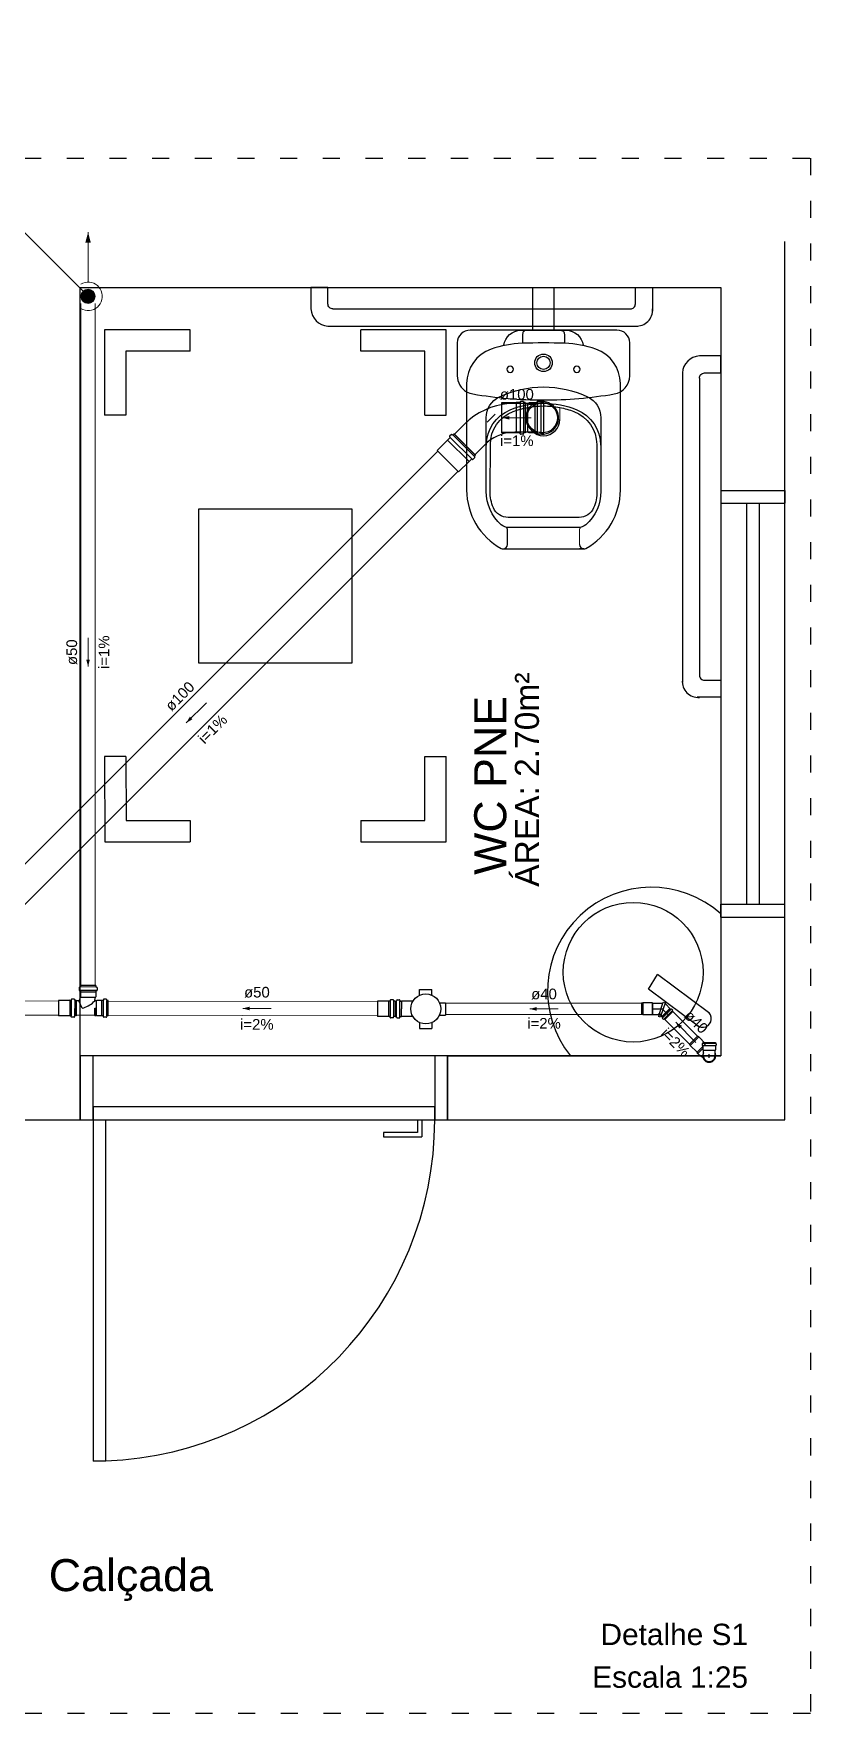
# Model space of a CAD drawing. Header units: millimetres. Extents: x -823 to -490, y -63 to 119.
# Drawn here: x -557.7 to -546.78, y 53.77 to 77.39 of the extents above; entities that cross this region are included whole.
import ezdxf

# ---------------------------------------------------------------- set-up
doc = ezdxf.new("R2010")
doc.units = ezdxf.units.MM
doc.header["$LTSCALE"] = 0.2
doc.header["$MEASUREMENT"] = 0
doc.linetypes.add('ACAD_ISO03W100', pattern=[3, 1.2, -1.8])
for name, color, linetype in [('. Layaot', 8, 'Continuous'), ('A-PARED', 4, 'Continuous'), ('Simbolos', 5, 'Continuous'), ('Simbolos_int', 2, 'Continuous')]:
    doc.layers.add(name, color=color, linetype=linetype)
for name, color, linetype, lineweight in [('015', 8, 'Continuous', 15), ('CV-Colunas', 1, 'Continuous', 5), ('CV-Condutos', 1, 'Continuous', 5), ('CV-Indicação coluna', 5, 'Continuous', 5), ('CV-Sentido conduto', 9, 'Continuous', 5), ('CV-Textos conduto', 7, 'Continuous', 5), ('DI-Detalhes', 1, 'Continuous', 30), ('Nível 1', 7, 'Continuous', 5), ('TQ-Condutos', 5, 'Continuous', 5), ('TQ-Sentido conduto', 9, 'Continuous', 5), ('TQ-Textos conduto', 7, 'Continuous', 5)]:
    doc.layers.add(name, color=color, linetype=linetype, lineweight=lineweight)
doc.styles.add('Arial', font='arial.ttf')

msp = doc.modelspace()

# ---------------------------------------------------------------- hatches: boundary and pattern name
at = {"layer": 'CV-Colunas', "linetype": 'Continuous'}
msp.add_hatch(color=256, dxfattribs=at).paths.add_polyline_path([(-556.832, 73.693), (-556.833, 73.702), (-556.834, 73.71), (-556.836, 73.719), (-556.838, 73.727), (-556.842, 73.735), (-556.846, 73.743), (-556.851, 73.75), (-556.856, 73.757), (-556.862, 73.764), (-556.868, 73.769), (-556.875, 73.775), (-556.882, 73.779), (-556.89, 73.783), (-556.898, 73.787), (-556.907, 73.789), (-556.915, 73.791), (-556.924, 73.792), (-556.932, 73.793), (-556.941, 73.792), (-556.95, 73.791), (-556.958, 73.789), (-556.967, 73.787), (-556.975, 73.783), (-556.982, 73.779), (-556.99, 73.775), (-556.997, 73.769), (-557.003, 73.764), (-557.009, 73.757), (-557.014, 73.75), (-557.019, 73.743), (-557.023, 73.735), (-557.026, 73.727), (-557.029, 73.719), (-557.031, 73.71), (-557.032, 73.702), (-557.032, 73.693), (-557.032, 73.684), (-557.031, 73.675), (-557.029, 73.667), (-557.026, 73.659), (-557.023, 73.651), (-557.019, 73.643), (-557.014, 73.635), (-557.009, 73.629), (-557.003, 73.622), (-556.997, 73.616), (-556.99, 73.611), (-556.982, 73.606), (-556.975, 73.602), (-556.967, 73.599), (-556.958, 73.596), (-556.95, 73.594), (-556.941, 73.593), (-556.932, 73.593), (-556.924, 73.593), (-556.915, 73.594), (-556.907, 73.596), (-556.898, 73.599), (-556.89, 73.602), (-556.882, 73.606), (-556.875, 73.611), (-556.868, 73.616), (-556.862, 73.622), (-556.856, 73.629), (-556.851, 73.635), (-556.846, 73.643), (-556.842, 73.651), (-556.838, 73.659), (-556.836, 73.667), (-556.834, 73.675), (-556.833, 73.684)])
at = {"layer": 'CV-Condutos', "linetype": 'Continuous'}
msp.add_hatch(color=256, dxfattribs=at).paths.add_polyline_path([(-556.932, 74.593), (-556.971, 74.448), (-556.894, 74.448)])
at = {"layer": 'CV-Sentido conduto', "linetype": 'Continuous'}
msp.add_hatch(color=256, dxfattribs=at).paths.add_polyline_path([(-556.932, 68.489), (-556.907, 68.585), (-556.958, 68.585)])
at = {"layer": 'TQ-Sentido conduto', "linetype": 'Continuous'}
for points in [[(-551.108, 71.985), (-551.012, 71.959), (-551.012, 72.011)], [(-555.552, 67.696), (-555.466, 67.746), (-555.502, 67.783)], [(-554.76, 63.68), (-554.663, 63.654), (-554.663, 63.705)], [(-550.726, 63.674), (-550.629, 63.648), (-550.629, 63.7)], [(-548.676, 63.486), (-548.626, 63.399), (-548.589, 63.436)]]:
    msp.add_hatch(color=256, dxfattribs=at).paths.add_polyline_path(points)

# ---------------------------------------------------------------- linework, layer by layer
at = {"layer": '. Layaot'}
msp.add_line((-548.042, 65.009), (-548.042, 63.015), dxfattribs=at)
at = {"linetype": 'Continuous'}
for p, q in [((-547.142, 68.295), (-547.142, 74.463)), ((-557.042, 62.115), (-557.042, 73.815)), ((-557.042, 73.815), (-548.042, 73.815)), ((-550.683, 73.215), (-550.683, 73.815)), ((-550.383, 73.215), (-550.383, 73.815)), ((-548.042, 73.815), (-548.042, 68.295)), ((-553.491, 73.515), (-549.313, 73.515)), ((-555.5, 72.921), (-555.5, 73.221)), ((-553.1, 72.921), (-553.1, 73.221)), ((-548.342, 72.544), (-548.342, 68.366)), ((-556.4, 72.021), (-556.7, 72.021)), ((-552.2, 72.021), (-551.9, 72.021)), ((-548.042, 70.965), (-548.042, 70.785)), ((-548.042, 70.965), (-547.142, 70.965)), ((-547.142, 70.965), (-547.142, 70.785)), ((-548.042, 70.785), (-547.142, 70.785)), ((-547.682, 70.785), (-547.682, 65.145)), ((-547.502, 70.785), (-547.502, 65.145)), ((-551.097, 70.142), (-549.968, 70.142)), ((-549.968, 70.142), (-550.026, 70.142)), ((-548.042, 68.295), (-548.042, 68.295)), ((-548.042, 68.295), (-548.042, 68.055)), ((-547.142, 68.055), (-547.142, 68.295)), ((-548.042, 68.055), (-548.042, 63.015)), ((-547.142, 62.115), (-547.142, 68.055)), ((-547.142, 68.055), (-547.142, 68.055)), ((-556.4, 67.221), (-556.7, 67.221)), ((-552.2, 67.221), (-551.9, 67.221)), ((-555.499, 66.321), (-555.499, 66.021)), ((-553.099, 66.321), (-553.099, 66.021)), ((-548.042, 65.145), (-547.142, 65.145)), ((-548.042, 64.965), (-548.042, 65.145)), ((-548.042, 64.965), (-547.142, 64.965)), ((-547.142, 64.965), (-547.142, 65.145)), ((-549.056, 63.951), (-548.932, 64.156)), ((-548.215, 63.624), (-548.932, 64.156)), ((-548.339, 63.419), (-549.056, 63.951)), ((-552.062, 63.015), (-556.862, 63.015)), ((-551.882, 63.015), (-548.042, 63.015)), ((-551.882, 63.015), (-551.882, 62.115)), ((-550.155, 63.015), (-551.882, 63.015)), ((-551.882, 63.015), (-551.882, 62.115)), ((-550.155, 63.015), (-548.042, 63.015)), ((-548.042, 63.015), (-550.155, 63.015)), ((-557.942, 62.115), (-557.042, 62.115)), ((-556.862, 62.115), (-556.862, 57.315)), ((-556.682, 57.315), (-556.682, 62.115)), ((-552.302, 61.936), (-552.782, 61.936)), ((-552.782, 61.936), (-552.782, 61.876)), ((-552.302, 62.116), (-552.302, 61.936)), ((-552.242, 62.116), (-552.242, 61.936)), ((-552.242, 61.936), (-552.242, 61.876)), ((-551.882, 62.115), (-547.142, 62.115)), ((-552.782, 61.876), (-552.242, 61.876)), ((-556.682, 57.315), (-556.862, 57.315))]:
    msp.add_line(p, q, dxfattribs=at)
for points in [[(-553.491, 73.515, -0.414214), (-553.562, 73.586), (-553.562, 73.586), (-553.562, 73.815), (-553.802, 73.815), (-553.802, 73.515, 0.376798), (-553.562, 73.275), (-553.562, 73.275), (-549.209, 73.275)], [(-549.313, 73.515, 0.414214), (-549.242, 73.586), (-549.242, 73.586), (-549.242, 73.815), (-549.002, 73.815), (-549.002, 73.482)], [(-549.32, 73.039, 0.417775), (-549.502, 73.215), (-549.502, 73.215), (-551.563, 73.215, 0.417775), (-551.745, 73.039), (-551.745, 73.039), (-551.745, 72.576, 0.267596), (-551.613, 72.35), (-551.613, 72.35, 0.089925), (-551.524, 72.32), (-551.524, 72.32, 0.041809), (-550.533, 72.236), (-550.533, 72.236, 0.041809), (-549.541, 72.32), (-549.541, 72.32, 0.366337), (-549.32, 72.576), (-549.32, 72.576), (-549.32, 73.039)], [(-550.026, 70.202, 0.407906), (-549.968, 70.142), (-549.968, 70.142, 0.131537), (-549.938, 70.149), (-549.938, 70.149, 0.273863), (-549.453, 70.968), (-549.453, 70.968), (-549.453, 72.466, 0.319419), (-549.797, 72.95), (-549.797, 72.95, 0.074713), (-550.233, 73.032), (-550.233, 73.032, 0.017899), (-550.833, 73.032), (-550.833, 73.032, 0.074713), (-551.269, 72.95), (-551.269, 72.95, 0.319419), (-551.613, 72.466), (-551.613, 72.466), (-551.613, 70.968, 0.273863), (-551.128, 70.149), (-551.128, 70.149, 0.136488), (-551.097, 70.142), (-551.097, 70.142, 0.402244), (-551.04, 70.202), (-551.04, 70.202), (-551.04, 70.416, 0.337727), (-551.063, 70.447), (-551.063, 70.447)], [(-551.089, 73.004, -0.378909), (-550.85, 73.215), (-550.85, 73.215), (-550.216, 73.215, -0.378909), (-549.977, 73.004), (-549.977, 73.004)], [(-550.773, 73.215, 0.414214), (-550.826, 73.162), (-550.826, 73.162), (-550.826, 73.03)], [(-550.293, 73.215, -0.414214), (-550.24, 73.162), (-550.24, 73.162), (-550.24, 73.03)], [(-550.533, 72.635, -1), (-550.533, 72.881), (-550.533, 72.881, -1), (-550.533, 72.635)], [(-550.533, 72.665, -1), (-550.533, 72.851), (-550.533, 72.851, -1), (-550.533, 72.665)], [(-548.342, 72.544, -0.414214), (-548.271, 72.615), (-548.271, 72.615), (-548.042, 72.615), (-548.042, 72.855), (-548.342, 72.855, 0.376798), (-548.582, 72.615), (-548.582, 72.615), (-548.582, 68.262)], [(-551.002, 72.712, 1), (-551.002, 72.621), (-551.002, 72.621, 1), (-551.002, 72.712)], [(-550.064, 72.712, 1), (-550.064, 72.621), (-550.064, 72.621, 1), (-550.064, 72.712)], [(-549.914, 72.281, -0.295956), (-549.729, 71.986), (-549.729, 71.986), (-549.729, 70.952), (-549.729, 70.952, -0.219669), (-549.937, 70.482), (-549.937, 70.482, -0.1825), (-550.047, 70.441), (-550.047, 70.441), (-551.019, 70.441, -0.1825), (-551.129, 70.482), (-551.129, 70.482, -0.21967), (-551.337, 70.952), (-551.337, 70.952), (-551.337, 71.986), (-551.337, 71.986, -0.295956), (-551.152, 72.281), (-551.152, 72.281, -0.109342), (-550.533, 72.418), (-550.533, 72.418, -0.109342), (-549.914, 72.281), (-549.914, 72.281)], [(-551.333, 71.601, -0.305538), (-551.002, 72.097), (-551.002, 72.097, -0.097448), (-550.533, 72.189), (-550.533, 72.189, -0.097448), (-550.064, 72.097), (-550.064, 72.097, -0.305538), (-549.733, 71.601), (-549.733, 71.601)], [(-550.304, 72.13, -0.042994), (-550.106, 72.073), (-550.106, 72.073, -0.312272), (-549.786, 71.608), (-549.786, 71.608), (-549.782, 70.952), (-549.782, 70.952, -0.107996), (-549.83, 70.717), (-549.83, 70.717, -0.297508), (-550.034, 70.584), (-550.034, 70.584), (-551.032, 70.584, -0.297509), (-551.236, 70.717), (-551.236, 70.717, -0.107996), (-551.284, 70.952), (-551.284, 70.952), (-551.28, 71.608), (-551.28, 71.608, -0.312272), (-550.96, 72.073), (-550.96, 72.073, -0.091294), (-550.533, 72.152), (-550.533, 72.152, -0.048111), (-550.304, 72.13), (-550.304, 72.13)], [(-548.342, 68.366, 0.414214), (-548.271, 68.295), (-548.271, 68.295), (-548.042, 68.295), (-548.042, 68.055), (-548.375, 68.055)]]:
    msp.add_lwpolyline(points, format="xyb", dxfattribs=at)
for points in [[(-555.5, 73.221), (-556.7, 73.221), (-556.7, 72.021)], [(-551.9, 72.021), (-551.9, 73.221), (-553.1, 73.221)], [(-555.5, 72.921), (-556.4, 72.921), (-556.4, 72.021)], [(-552.2, 72.021), (-552.2, 72.921), (-553.1, 72.921)], [(-556.7, 67.221), (-556.699, 66.021), (-555.499, 66.021)], [(-556.4, 67.221), (-556.399, 66.321), (-555.499, 66.321)], [(-553.099, 66.021), (-551.899, 66.021), (-551.9, 67.221)], [(-553.099, 66.321), (-552.199, 66.321), (-552.2, 67.221)]]:
    msp.add_lwpolyline(points, dxfattribs=at)
for points in [[(-555.38, 70.701), (-555.38, 68.541), (-553.22, 68.541), (-553.22, 70.701)], [(-556.862, 62.115), (-556.862, 63.015), (-557.042, 63.015), (-557.042, 62.115)], [(-551.882, 62.115), (-551.882, 63.015), (-552.062, 63.015), (-552.062, 62.115)], [(-552.062, 62.115), (-552.062, 62.295), (-556.862, 62.295), (-556.862, 62.115)]]:
    msp.add_lwpolyline(points, close=True, dxfattribs=at)
msp.add_circle((-549.273, 64.19), 0.982, dxfattribs=at)
for centre, radius, start, end in [((-549.225, 73.498), 0.224, 265.7312, 4.2701), ((-548.359, 68.278), 0.224, 175.7312, 274.2701), ((-549.019, 63.928), 1.457, 47.8865, 218.8094), ((-548.295, 63.535), 0.12, 228.0324, 58.7723), ((-556.859, 62.113), 4.797, 272.1175, 359.9742)]:
    msp.add_arc(centre, radius, start, end, dxfattribs=at)
at = {"layer": '015', "ltscale": 0.31}
msp.add_line((-550.683, 73.815), (-550.383, 73.815), dxfattribs=at)
at = {"layer": '015'}
msp.add_line((-550.026, 70.202), (-550.026, 70.416), dxfattribs=at)
at = {"layer": '015', "ltscale": 0.16334}
msp.add_lwpolyline([(-550.304, 72.13), (-550.304, 71.955)], dxfattribs=at)
at = {"layer": '015'}
msp.add_arc((-549.994, 70.416), 0.032, 105.3551, 180, dxfattribs=at)
at = {"layer": 'A-PARED'}
msp.add_lwpolyline([(-550.762, 72.13), (-550.762, 71.962, 1), (-550.304, 71.962), (-550.304, 71.962)], format="xyb", dxfattribs=at)
at = {"layer": 'CV-Colunas'}
msp.add_circle((-556.932, 73.693), 0.1, dxfattribs=at)
at = {"layer": 'CV-Condutos'}
for p, q in [((-557.032, 73.593), (-557.032, 64.002)), ((-556.832, 73.593), (-556.832, 64.002))]:
    msp.add_line(p, q, dxfattribs=at)
for points in [[(-556.932, 73.893), (-556.932, 74.593)], [(-557.032, 73.52), (-557.004, 73.506), (-556.975, 73.497), (-556.944, 73.493), (-556.913, 73.494), (-556.883, 73.499), (-556.853, 73.509), (-556.826, 73.524), (-556.801, 73.542), (-556.779, 73.564), (-556.761, 73.589), (-556.747, 73.617), (-556.738, 73.647), (-556.733, 73.677), (-556.733, 73.708), (-556.738, 73.739), (-556.747, 73.768), (-556.761, 73.796), (-556.779, 73.821), (-556.801, 73.843), (-556.826, 73.862), (-556.853, 73.876), (-556.883, 73.886), (-556.913, 73.892), (-556.944, 73.892), (-556.975, 73.888), (-557.004, 73.879), (-557.032, 73.866)]]:
    msp.add_lwpolyline(points, dxfattribs=at)
at = {"layer": 'CV-Indicação coluna'}
msp.add_line((-560.626, 77.387), (-557.003, 73.764), dxfattribs=at)
at = {"layer": 'CV-Sentido conduto'}
msp.add_lwpolyline([(-556.932, 68.889), (-556.932, 68.489)], dxfattribs=at)
at = {"layer": 'DI-Detalhes', "color": 6, "linetype": 'ACAD_ISO03W100'}
msp.add_lwpolyline([(-569.833, 75.637), (-546.783, 75.637), (-546.783, 53.769), (-569.833, 53.769)], close=True, dxfattribs=at)
at = {"layer": 'Nível 1'}
msp.add_line((-551.326, 71.925), (-551.213, 72.038), dxfattribs=at)
at = {"layer": 'Simbolos'}
for p, q in [((-550.916, 72.197), (-551.125, 72.197)), ((-550.76, 72.188), (-550.934, 72.188)), ((-550.915, 72.198), (-550.916, 72.197)), ((-550.866, 72.198), (-550.915, 72.198)), ((-550.861, 72.212), (-550.862, 72.202)), ((-550.82, 72.216), (-550.857, 72.216)), ((-550.816, 72.213), (-550.813, 72.201)), ((-550.791, 72.198), (-550.809, 72.198)), ((-550.791, 72.198), (-550.791, 71.772)), ((-550.66, 72.188), (-550.791, 72.188)), ((-550.733, 72.196), (-550.76, 72.188)), ((-550.657, 72.196), (-550.733, 72.196)), ((-550.653, 72.197), (-550.657, 72.196)), ((-550.626, 72.197), (-550.653, 72.197)), ((-550.622, 72.21), (-550.622, 71.76)), ((-550.577, 72.214), (-550.618, 72.214)), ((-550.573, 72.21), (-550.573, 71.76)), ((-550.553, 72.197), (-550.569, 72.197)), ((-550.553, 72.197), (-550.537, 72.206)), ((-550.533, 72.2), (-550.537, 72.206)), ((-550.533, 72.2), (-550.533, 71.771)), ((-551.643, 71.895), (-551.785, 71.753)), ((-551.88, 71.671), (-552.028, 71.523)), ((-551.845, 71.706), (-551.88, 71.672)), ((-551.88, 71.672), (-551.88, 71.671)), ((-551.825, 71.752), (-551.852, 71.725)), ((-551.852, 71.72), (-551.845, 71.712)), ((-551.82, 71.752), (-551.81, 71.746)), ((-551.792, 71.759), (-551.805, 71.747)), ((-551.792, 71.759), (-551.491, 71.458)), ((-551.356, 71.607), (-551.498, 71.465)), ((-550.916, 71.773), (-551.125, 71.773)), ((-550.76, 71.782), (-550.934, 71.782)), ((-550.915, 71.772), (-550.916, 71.773)), ((-550.866, 71.772), (-550.915, 71.772)), ((-550.861, 71.758), (-550.862, 71.769)), ((-550.82, 71.755), (-550.857, 71.755)), ((-550.816, 71.758), (-550.813, 71.769)), ((-550.791, 71.772), (-550.809, 71.772)), ((-550.66, 71.782), (-550.791, 71.782)), ((-550.733, 71.775), (-550.76, 71.782)), ((-550.657, 71.775), (-550.733, 71.775)), ((-550.653, 71.774), (-550.657, 71.775)), ((-550.626, 71.774), (-550.653, 71.774)), ((-550.577, 71.756), (-550.618, 71.756)), ((-550.553, 71.774), (-550.569, 71.774)), ((-550.553, 71.774), (-550.537, 71.764)), ((-550.533, 71.771), (-550.537, 71.764)), ((-551.58, 71.371), (-551.728, 71.223)), ((-551.578, 71.371), (-551.58, 71.371)), ((-551.544, 71.405), (-551.578, 71.371)), ((-551.531, 71.399), (-551.539, 71.405)), ((-551.499, 71.426), (-551.525, 71.399)), ((-551.498, 71.43), (-551.504, 71.441)), ((-551.491, 71.458), (-551.503, 71.446)), ((-557.192, 63.794), (-557.348, 63.794)), ((-557.191, 63.795), (-557.192, 63.794)), ((-557.172, 63.794), (-557.191, 63.795)), ((-557.167, 63.809), (-557.168, 63.798)), ((-557.128, 63.812), (-557.163, 63.812)), ((-557.124, 63.809), (-557.121, 63.797)), ((-557.1, 63.794), (-557.117, 63.794)), ((-557.1, 63.794), (-557.1, 63.576)), ((-557.063, 63.786), (-557.1, 63.786)), ((-557.015, 63.685), (-557.063, 63.786)), ((-557.059, 63.974), (-557.059, 63.939)), ((-557.056, 63.978), (-557.044, 63.981)), ((-557.055, 63.935), (-557.045, 63.934)), ((-556.822, 64.002), (-557.041, 64.002)), ((-557.041, 64.002), (-557.041, 63.985)), ((-557.041, 63.93), (-557.041, 63.911)), ((-557.041, 63.911), (-557.041, 63.843)), ((-557.041, 63.911), (-557.041, 63.911)), ((-557.041, 63.843), (-557.037, 63.84)), ((-556.814, 63.786), (-556.836, 63.786)), ((-556.823, 63.843), (-556.829, 63.838)), ((-556.822, 63.93), (-556.823, 63.911)), ((-556.823, 63.911), (-556.823, 63.91)), ((-556.823, 63.91), (-556.823, 63.843)), ((-556.822, 64.002), (-556.822, 63.985)), ((-556.808, 63.977), (-556.819, 63.981)), ((-556.808, 63.935), (-556.819, 63.934)), ((-556.807, 63.793), (-556.814, 63.786)), ((-556.74, 63.793), (-556.807, 63.793)), ((-556.805, 63.974), (-556.805, 63.939)), ((-556.739, 63.794), (-556.74, 63.793)), ((-556.72, 63.793), (-556.739, 63.794)), ((-556.715, 63.808), (-556.716, 63.797)), ((-556.676, 63.811), (-556.711, 63.811)), ((-556.672, 63.808), (-556.669, 63.796)), ((-556.648, 63.793), (-556.665, 63.793)), ((-556.648, 63.575), (-556.648, 63.793)), ((-552.71, 63.784), (-552.866, 63.784)), ((-552.709, 63.785), (-552.71, 63.784)), ((-552.691, 63.785), (-552.709, 63.785)), ((-552.686, 63.799), (-552.687, 63.788)), ((-552.647, 63.802), (-552.682, 63.802)), ((-552.643, 63.799), (-552.64, 63.787)), ((-552.618, 63.784), (-552.636, 63.784)), ((-552.618, 63.784), (-552.619, 63.566)), ((-552.618, 63.784), (-552.619, 63.566)), ((-552.618, 63.784), (-552.601, 63.784)), ((-552.594, 63.799), (-552.597, 63.787)), ((-552.59, 63.802), (-552.555, 63.802)), ((-552.551, 63.798), (-552.55, 63.788)), ((-552.546, 63.784), (-552.528, 63.784)), ((-552.528, 63.784), (-552.527, 63.783)), ((-552.368, 63.783), (-552.527, 63.783)), ((-552.274, 63.949), (-552.1, 63.949)), ((-552.274, 63.87), (-552.274, 63.949)), ((-552.1, 63.87), (-552.1, 63.949)), ((-557.192, 63.577), (-557.348, 63.577)), ((-557.191, 63.576), (-557.192, 63.577)), ((-557.173, 63.576), (-557.191, 63.576)), ((-557.168, 63.562), (-557.169, 63.572)), ((-557.129, 63.558), (-557.164, 63.558)), ((-557.125, 63.561), (-557.122, 63.573)), ((-557.1, 63.576), (-557.118, 63.576)), ((-556.838, 63.583), (-557.1, 63.584)), ((-556.838, 63.583), (-556.837, 63.577)), ((-556.825, 63.577), (-556.837, 63.577)), ((-556.814, 63.583), (-556.825, 63.583)), ((-556.825, 63.583), (-556.825, 63.577)), ((-556.807, 63.576), (-556.814, 63.583)), ((-556.74, 63.576), (-556.807, 63.576)), ((-556.739, 63.575), (-556.74, 63.576)), ((-556.721, 63.575), (-556.739, 63.575)), ((-556.716, 63.561), (-556.717, 63.571)), ((-556.677, 63.557), (-556.712, 63.557)), ((-556.673, 63.56), (-556.67, 63.572)), ((-556.648, 63.575), (-556.666, 63.575)), ((-552.711, 63.567), (-552.867, 63.567)), ((-552.71, 63.566), (-552.711, 63.567)), ((-552.691, 63.566), (-552.71, 63.566)), ((-552.686, 63.552), (-552.687, 63.562)), ((-552.647, 63.548), (-552.682, 63.548)), ((-552.643, 63.551), (-552.64, 63.563)), ((-552.619, 63.566), (-552.636, 63.566)), ((-552.619, 63.566), (-552.601, 63.566)), ((-552.594, 63.551), (-552.598, 63.563)), ((-552.591, 63.548), (-552.556, 63.548)), ((-552.552, 63.551), (-552.551, 63.562)), ((-552.547, 63.565), (-552.529, 63.565)), ((-552.529, 63.565), (-552.527, 63.566)), ((-552.369, 63.566), (-552.527, 63.566)), ((-551.991, 63.761), (-551.912, 63.761)), ((-551.991, 63.586), (-551.912, 63.586)), ((-551.912, 63.761), (-551.912, 63.586)), ((-549.138, 63.759), (-549.156, 63.754)), ((-549.138, 63.589), (-549.156, 63.594)), ((-549.002, 63.759), (-549.138, 63.759)), ((-549.002, 63.589), (-549.138, 63.589)), ((-549.002, 63.759), (-549.002, 63.589)), ((-549.002, 63.594), (-549.002, 63.754)), ((-549.002, 63.754), (-548.855, 63.754)), ((-549.002, 63.594), (-548.907, 63.594)), ((-548.907, 63.594), (-548.916, 63.568)), ((-548.887, 63.558), (-548.916, 63.568)), ((-548.907, 63.594), (-548.85, 63.769)), ((-548.878, 63.585), (-548.887, 63.558)), ((-548.878, 63.585), (-548.821, 63.76)), ((-548.871, 63.566), (-548.756, 63.68)), ((-548.871, 63.566), (-548.856, 63.552)), ((-548.867, 63.563), (-548.753, 63.677)), ((-548.733, 63.675), (-548.865, 63.543)), ((-548.865, 63.543), (-548.848, 63.526)), ((-548.85, 63.769), (-548.821, 63.76)), ((-548.848, 63.526), (-548.716, 63.658)), ((-548.839, 63.535), (-548.828, 63.523)), ((-548.714, 63.638), (-548.828, 63.523)), ((-548.825, 63.749), (-548.742, 63.666)), ((-548.716, 63.658), (-548.733, 63.675)), ((-548.725, 63.649), (-548.714, 63.638)), ((-552.275, 63.478), (-552.275, 63.399)), ((-552.275, 63.399), (-552.101, 63.399)), ((-552.101, 63.478), (-552.101, 63.399)), ((-548.472, 63.161), (-548.481, 63.178)), ((-548.375, 63.065), (-548.472, 63.161)), ((-548.38, 63.061), (-548.293, 63.147)), ((-548.255, 63.185), (-548.375, 63.065)), ((-548.352, 63.281), (-548.368, 63.291)), ((-548.255, 63.185), (-548.352, 63.281)), ((-548.305, 63.181), (-548.305, 63.162)), ((-548.302, 63.185), (-548.296, 63.187)), ((-548.302, 63.158), (-548.297, 63.158)), ((-548.293, 63.203), (-548.117, 63.203)), ((-548.293, 63.203), (-548.293, 63.191)), ((-548.293, 63.154), (-548.293, 63.097)), ((-548.293, 63.097), (-548.287, 63.091)), ((-548.287, 63.054), (-548.287, 63.091)), ((-548.117, 63.097), (-548.123, 63.091)), ((-548.123, 63.054), (-548.123, 63.091)), ((-548.117, 63.203), (-548.117, 63.191)), ((-548.117, 63.154), (-548.117, 63.097)), ((-548.108, 63.185), (-548.114, 63.187)), ((-548.109, 63.158), (-548.113, 63.158)), ((-548.105, 63.181), (-548.105, 63.162)), ((-548.38, 63.061), (-548.369, 63.049)), ((-548.369, 63.049), (-548.363, 63.049)), ((-548.363, 63.049), (-548.32, 63.007)), ((-548.32, 63.007), (-548.314, 63.007)), ((-548.291, 62.984), (-548.314, 63.007)), ((-548.288, 63.015), (-548.287, 63.054)), ((-548.123, 63.015), (-548.123, 63.054))]:
    msp.add_line(p, q, dxfattribs=at)
for points in [[(-550.934, 72.188), (-551.022, 72.185), (-551.108, 72.173), (-551.194, 72.154), (-551.277, 72.128), (-551.358, 72.094), (-551.436, 72.054), (-551.51, 72.007), (-551.579, 71.954), (-551.643, 71.895)], [(-550.866, 72.198), (-550.866, 72.198), (-550.865, 72.198), (-550.864, 72.199), (-550.864, 72.199), (-550.863, 72.199), (-550.863, 72.2), (-550.863, 72.201), (-550.862, 72.201), (-550.862, 72.202)], [(-550.857, 72.216), (-550.858, 72.216), (-550.859, 72.216), (-550.859, 72.215), (-550.86, 72.215), (-550.86, 72.215), (-550.861, 72.214), (-550.861, 72.213), (-550.861, 72.213), (-550.861, 72.212)], [(-550.816, 72.213), (-550.816, 72.213), (-550.816, 72.214), (-550.816, 72.214), (-550.817, 72.215), (-550.817, 72.215), (-550.818, 72.215), (-550.818, 72.216), (-550.819, 72.216), (-550.82, 72.216)], [(-550.813, 72.201), (-550.812, 72.201), (-550.812, 72.2), (-550.812, 72.2), (-550.811, 72.199), (-550.811, 72.199), (-550.81, 72.199), (-550.81, 72.198), (-550.809, 72.198), (-550.809, 72.198)], [(-550.66, 72.188), (-550.683, 72.174), (-550.705, 72.157), (-550.724, 72.137), (-550.741, 72.115), (-550.756, 72.092), (-550.767, 72.066), (-550.775, 72.04), (-550.78, 72.013), (-550.781, 71.985), (-550.78, 71.958), (-550.775, 71.93), (-550.767, 71.904), (-550.756, 71.879), (-550.741, 71.855), (-550.724, 71.833), (-550.705, 71.814), (-550.683, 71.796), (-550.66, 71.782)], [(-550.66, 71.782), (-550.628, 71.768), (-550.594, 71.759), (-550.559, 71.755), (-550.524, 71.756), (-550.489, 71.763), (-550.456, 71.775), (-550.425, 71.792), (-550.397, 71.813), (-550.373, 71.839), (-550.353, 71.868), (-550.337, 71.899), (-550.326, 71.933), (-550.321, 71.968), (-550.321, 72.003), (-550.326, 72.038), (-550.337, 72.071), (-550.353, 72.103), (-550.373, 72.132), (-550.397, 72.157), (-550.425, 72.178), (-550.456, 72.195), (-550.489, 72.207), (-550.524, 72.214), (-550.559, 72.216), (-550.594, 72.212), (-550.628, 72.203), (-550.66, 72.188)], [(-550.626, 72.197), (-550.625, 72.197), (-550.624, 72.197), (-550.624, 72.197), (-550.623, 72.198), (-550.623, 72.198), (-550.622, 72.199), (-550.622, 72.199), (-550.622, 72.2), (-550.622, 72.201)], [(-550.618, 72.214), (-550.618, 72.214), (-550.619, 72.214), (-550.62, 72.214), (-550.62, 72.213), (-550.621, 72.213), (-550.621, 72.212), (-550.621, 72.212), (-550.622, 72.211), (-550.622, 72.21)], [(-550.573, 72.21), (-550.573, 72.211), (-550.573, 72.211), (-550.573, 72.211), (-550.574, 72.212), (-550.574, 72.212), (-550.574, 72.212), (-550.574, 72.212), (-550.574, 72.213), (-550.574, 72.213), (-550.575, 72.213), (-550.575, 72.213), (-550.575, 72.214), (-550.576, 72.214), (-550.576, 72.214), (-550.576, 72.214), (-550.577, 72.214), (-550.577, 72.214), (-550.577, 72.214)], [(-550.573, 72.201), (-550.573, 72.2), (-550.573, 72.199), (-550.573, 72.199), (-550.572, 72.198), (-550.572, 72.198), (-550.571, 72.197), (-550.571, 72.197), (-550.57, 72.197), (-550.569, 72.197)], [(-551.852, 71.725), (-551.852, 71.724), (-551.852, 71.724), (-551.853, 71.723), (-551.853, 71.723), (-551.853, 71.722), (-551.853, 71.721), (-551.853, 71.721), (-551.852, 71.72), (-551.852, 71.72)], [(-551.845, 71.706), (-551.845, 71.707), (-551.845, 71.707), (-551.844, 71.708), (-551.844, 71.709), (-551.844, 71.709), (-551.844, 71.71), (-551.845, 71.71), (-551.845, 71.711), (-551.845, 71.712)], [(-551.82, 71.752), (-551.821, 71.753), (-551.821, 71.753), (-551.822, 71.753), (-551.822, 71.753), (-551.823, 71.753), (-551.823, 71.753), (-551.824, 71.752), (-551.824, 71.752), (-551.825, 71.752)], [(-551.81, 71.746), (-551.809, 71.746), (-551.809, 71.746), (-551.808, 71.746), (-551.807, 71.746), (-551.807, 71.746), (-551.806, 71.746), (-551.806, 71.746), (-551.805, 71.747), (-551.805, 71.747)], [(-550.934, 71.782), (-550.986, 71.78), (-551.038, 71.773), (-551.089, 71.762), (-551.138, 71.746), (-551.186, 71.726), (-551.233, 71.702), (-551.276, 71.674), (-551.318, 71.642), (-551.356, 71.607)], [(-550.862, 71.769), (-550.862, 71.769), (-550.863, 71.77), (-550.863, 71.77), (-550.863, 71.771), (-550.864, 71.771), (-550.864, 71.772), (-550.865, 71.772), (-550.866, 71.772), (-550.866, 71.772)], [(-550.861, 71.758), (-550.861, 71.758), (-550.861, 71.757), (-550.861, 71.756), (-550.86, 71.756), (-550.86, 71.755), (-550.859, 71.755), (-550.859, 71.755), (-550.858, 71.755), (-550.857, 71.755)], [(-550.82, 71.755), (-550.819, 71.755), (-550.818, 71.755), (-550.818, 71.755), (-550.817, 71.755), (-550.817, 71.756), (-550.816, 71.756), (-550.816, 71.756), (-550.816, 71.757), (-550.816, 71.758)], [(-550.809, 71.772), (-550.809, 71.772), (-550.81, 71.772), (-550.81, 71.772), (-550.811, 71.772), (-550.811, 71.771), (-550.812, 71.771), (-550.812, 71.77), (-550.812, 71.77), (-550.813, 71.769)], [(-550.622, 71.77), (-550.622, 71.77), (-550.622, 71.771), (-550.622, 71.772), (-550.623, 71.772), (-550.623, 71.773), (-550.624, 71.773), (-550.624, 71.774), (-550.625, 71.774), (-550.626, 71.774)], [(-550.622, 71.76), (-550.622, 71.76), (-550.622, 71.759), (-550.622, 71.759), (-550.621, 71.759), (-550.621, 71.759), (-550.621, 71.758), (-550.621, 71.758), (-550.621, 71.758), (-550.62, 71.757), (-550.62, 71.757), (-550.62, 71.757), (-550.62, 71.757), (-550.619, 71.757), (-550.619, 71.756), (-550.619, 71.756), (-550.618, 71.756), (-550.618, 71.756), (-550.618, 71.756)], [(-550.577, 71.756), (-550.577, 71.756), (-550.576, 71.756), (-550.575, 71.757), (-550.575, 71.757), (-550.574, 71.758), (-550.574, 71.758), (-550.574, 71.759), (-550.573, 71.759), (-550.573, 71.76)], [(-550.569, 71.774), (-550.57, 71.774), (-550.571, 71.774), (-550.571, 71.773), (-550.572, 71.773), (-550.572, 71.772), (-550.573, 71.772), (-550.573, 71.771), (-550.573, 71.77), (-550.573, 71.77)], [(-551.539, 71.405), (-551.539, 71.406), (-551.54, 71.406), (-551.541, 71.406), (-551.541, 71.406), (-551.542, 71.406), (-551.542, 71.406), (-551.543, 71.406), (-551.544, 71.405), (-551.544, 71.405)], [(-551.531, 71.399), (-551.53, 71.398), (-551.53, 71.398), (-551.529, 71.398), (-551.528, 71.398), (-551.528, 71.398), (-551.527, 71.398), (-551.526, 71.398), (-551.526, 71.398), (-551.525, 71.399)], [(-551.503, 71.446), (-551.504, 71.445), (-551.504, 71.445), (-551.504, 71.444), (-551.505, 71.444), (-551.505, 71.443), (-551.505, 71.443), (-551.505, 71.442), (-551.504, 71.441), (-551.504, 71.441)], [(-551.499, 71.426), (-551.498, 71.426), (-551.498, 71.427), (-551.498, 71.427), (-551.498, 71.428), (-551.498, 71.428), (-551.498, 71.429), (-551.498, 71.429), (-551.498, 71.43), (-551.498, 71.43)], [(-557.172, 63.794), (-557.171, 63.795), (-557.171, 63.795), (-557.17, 63.795), (-557.17, 63.795), (-557.169, 63.796), (-557.169, 63.796), (-557.168, 63.797), (-557.168, 63.797), (-557.168, 63.798)], [(-557.163, 63.812), (-557.164, 63.812), (-557.164, 63.812), (-557.165, 63.812), (-557.166, 63.811), (-557.166, 63.811), (-557.166, 63.81), (-557.167, 63.81), (-557.167, 63.809), (-557.167, 63.809)], [(-557.124, 63.809), (-557.124, 63.81), (-557.125, 63.81), (-557.125, 63.811), (-557.125, 63.811), (-557.126, 63.812), (-557.126, 63.812), (-557.127, 63.812), (-557.128, 63.812), (-557.128, 63.812)], [(-557.121, 63.797), (-557.121, 63.797), (-557.121, 63.796), (-557.12, 63.796), (-557.12, 63.795), (-557.119, 63.795), (-557.119, 63.795), (-557.118, 63.795), (-557.118, 63.794), (-557.117, 63.794)], [(-557.063, 63.786), (-557.06, 63.792), (-557.056, 63.798), (-557.053, 63.803), (-557.05, 63.809), (-557.047, 63.815), (-557.044, 63.821), (-557.042, 63.827), (-557.039, 63.833), (-557.037, 63.84)], [(-557.056, 63.978), (-557.057, 63.978), (-557.057, 63.978), (-557.058, 63.977), (-557.058, 63.977), (-557.058, 63.976), (-557.059, 63.976), (-557.059, 63.975), (-557.059, 63.975), (-557.059, 63.974)], [(-557.059, 63.939), (-557.059, 63.938), (-557.059, 63.938), (-557.059, 63.937), (-557.058, 63.937), (-557.058, 63.936), (-557.057, 63.936), (-557.057, 63.935), (-557.056, 63.935), (-557.055, 63.935)], [(-557.041, 63.93), (-557.041, 63.931), (-557.042, 63.931), (-557.042, 63.932), (-557.042, 63.933), (-557.043, 63.933), (-557.043, 63.933), (-557.044, 63.934), (-557.044, 63.934), (-557.045, 63.934)], [(-557.044, 63.981), (-557.044, 63.981), (-557.043, 63.982), (-557.043, 63.982), (-557.042, 63.982), (-557.042, 63.983), (-557.042, 63.983), (-557.041, 63.984), (-557.041, 63.984), (-557.041, 63.985)], [(-557.015, 63.685), (-556.993, 63.691), (-556.971, 63.699), (-556.95, 63.707), (-556.929, 63.718), (-556.91, 63.729), (-556.891, 63.742), (-556.872, 63.756), (-556.855, 63.771), (-556.839, 63.787)], [(-556.84, 63.791), (-556.838, 63.796), (-556.837, 63.801), (-556.836, 63.806), (-556.834, 63.812), (-556.833, 63.817), (-556.832, 63.822), (-556.831, 63.827), (-556.83, 63.832), (-556.829, 63.838)], [(-556.84, 63.791), (-556.84, 63.79), (-556.84, 63.79), (-556.84, 63.79), (-556.84, 63.789), (-556.84, 63.789), (-556.84, 63.788), (-556.84, 63.788), (-556.839, 63.788), (-556.839, 63.787), (-556.839, 63.787), (-556.839, 63.787), (-556.838, 63.786), (-556.838, 63.786), (-556.838, 63.786), (-556.837, 63.786), (-556.837, 63.786), (-556.836, 63.786), (-556.836, 63.786)], [(-556.822, 63.985), (-556.822, 63.984), (-556.822, 63.983), (-556.822, 63.983), (-556.822, 63.982), (-556.821, 63.982), (-556.821, 63.981), (-556.82, 63.981), (-556.82, 63.981), (-556.819, 63.981)], [(-556.819, 63.934), (-556.819, 63.933), (-556.82, 63.933), (-556.821, 63.933), (-556.821, 63.933), (-556.822, 63.932), (-556.822, 63.932), (-556.822, 63.931), (-556.822, 63.93), (-556.822, 63.93)], [(-556.805, 63.974), (-556.805, 63.974), (-556.805, 63.975), (-556.805, 63.975), (-556.805, 63.976), (-556.806, 63.976), (-556.806, 63.977), (-556.806, 63.977), (-556.807, 63.977), (-556.808, 63.977)], [(-556.808, 63.935), (-556.808, 63.935), (-556.807, 63.935), (-556.806, 63.935), (-556.806, 63.936), (-556.806, 63.936), (-556.805, 63.937), (-556.805, 63.937), (-556.805, 63.938), (-556.805, 63.939)], [(-556.72, 63.793), (-556.719, 63.794), (-556.719, 63.794), (-556.718, 63.794), (-556.718, 63.794), (-556.717, 63.795), (-556.717, 63.795), (-556.716, 63.796), (-556.716, 63.796), (-556.716, 63.797)], [(-556.711, 63.811), (-556.712, 63.811), (-556.712, 63.811), (-556.713, 63.811), (-556.714, 63.81), (-556.714, 63.81), (-556.714, 63.809), (-556.715, 63.809), (-556.715, 63.808), (-556.715, 63.808)], [(-556.672, 63.808), (-556.672, 63.809), (-556.673, 63.809), (-556.673, 63.81), (-556.673, 63.81), (-556.674, 63.811), (-556.674, 63.811), (-556.675, 63.811), (-556.676, 63.811), (-556.676, 63.811)], [(-556.669, 63.796), (-556.669, 63.796), (-556.669, 63.795), (-556.668, 63.795), (-556.668, 63.794), (-556.667, 63.794), (-556.667, 63.794), (-556.666, 63.794), (-556.666, 63.793), (-556.665, 63.793)], [(-552.691, 63.785), (-552.69, 63.785), (-552.689, 63.785), (-552.689, 63.785), (-552.688, 63.785), (-552.688, 63.786), (-552.687, 63.786), (-552.687, 63.787), (-552.687, 63.788), (-552.687, 63.788)], [(-552.682, 63.802), (-552.682, 63.802), (-552.683, 63.802), (-552.684, 63.802), (-552.684, 63.801), (-552.685, 63.801), (-552.685, 63.801), (-552.685, 63.8), (-552.686, 63.799), (-552.686, 63.799)], [(-552.643, 63.799), (-552.643, 63.8), (-552.643, 63.8), (-552.644, 63.801), (-552.644, 63.801), (-552.644, 63.802), (-552.645, 63.802), (-552.646, 63.802), (-552.646, 63.802), (-552.647, 63.802)], [(-552.64, 63.787), (-552.639, 63.787), (-552.639, 63.786), (-552.639, 63.786), (-552.638, 63.785), (-552.638, 63.785), (-552.637, 63.785), (-552.637, 63.785), (-552.636, 63.784), (-552.636, 63.784)], [(-552.601, 63.784), (-552.6, 63.784), (-552.6, 63.784), (-552.599, 63.785), (-552.599, 63.785), (-552.598, 63.785), (-552.598, 63.786), (-552.598, 63.786), (-552.597, 63.787), (-552.597, 63.787)], [(-552.59, 63.802), (-552.591, 63.802), (-552.591, 63.802), (-552.592, 63.802), (-552.592, 63.801), (-552.593, 63.801), (-552.593, 63.801), (-552.593, 63.8), (-552.594, 63.8), (-552.594, 63.799)], [(-552.551, 63.798), (-552.551, 63.799), (-552.551, 63.8), (-552.552, 63.8), (-552.552, 63.801), (-552.553, 63.801), (-552.553, 63.802), (-552.554, 63.802), (-552.554, 63.802), (-552.555, 63.802)], [(-552.55, 63.788), (-552.55, 63.787), (-552.55, 63.787), (-552.549, 63.786), (-552.549, 63.785), (-552.549, 63.785), (-552.548, 63.785), (-552.547, 63.784), (-552.547, 63.784), (-552.546, 63.784)], [(-552.278, 63.865), (-552.277, 63.865), (-552.276, 63.866), (-552.276, 63.866), (-552.275, 63.867), (-552.275, 63.868), (-552.275, 63.868), (-552.274, 63.869), (-552.274, 63.87), (-552.274, 63.87)], [(-552.1, 63.87), (-552.1, 63.869), (-552.1, 63.869), (-552.099, 63.868), (-552.099, 63.867), (-552.099, 63.866), (-552.098, 63.866), (-552.098, 63.865), (-552.097, 63.865), (-552.096, 63.865)], [(-557.169, 63.572), (-557.169, 63.573), (-557.169, 63.573), (-557.169, 63.574), (-557.17, 63.574), (-557.17, 63.575), (-557.171, 63.575), (-557.171, 63.575), (-557.172, 63.576), (-557.173, 63.576)], [(-557.168, 63.562), (-557.168, 63.561), (-557.167, 63.56), (-557.167, 63.56), (-557.167, 63.559), (-557.166, 63.559), (-557.166, 63.558), (-557.165, 63.558), (-557.164, 63.558), (-557.164, 63.558)], [(-557.129, 63.558), (-557.128, 63.558), (-557.128, 63.558), (-557.127, 63.558), (-557.126, 63.558), (-557.126, 63.559), (-557.126, 63.559), (-557.125, 63.56), (-557.125, 63.56), (-557.125, 63.561)], [(-557.118, 63.576), (-557.118, 63.576), (-557.119, 63.575), (-557.119, 63.575), (-557.12, 63.575), (-557.12, 63.575), (-557.121, 63.574), (-557.121, 63.574), (-557.121, 63.573), (-557.122, 63.573)], [(-556.717, 63.571), (-556.717, 63.572), (-556.717, 63.572), (-556.717, 63.573), (-556.718, 63.573), (-556.718, 63.574), (-556.719, 63.574), (-556.719, 63.574), (-556.72, 63.575), (-556.721, 63.575)], [(-556.716, 63.561), (-556.716, 63.56), (-556.715, 63.559), (-556.715, 63.559), (-556.715, 63.558), (-556.714, 63.558), (-556.714, 63.557), (-556.713, 63.557), (-556.712, 63.557), (-556.712, 63.557)], [(-556.677, 63.557), (-556.676, 63.557), (-556.676, 63.557), (-556.675, 63.557), (-556.674, 63.557), (-556.674, 63.558), (-556.674, 63.558), (-556.673, 63.559), (-556.673, 63.559), (-556.673, 63.56)], [(-556.666, 63.575), (-556.666, 63.575), (-556.667, 63.574), (-556.667, 63.574), (-556.668, 63.574), (-556.668, 63.574), (-556.669, 63.573), (-556.669, 63.573), (-556.669, 63.572), (-556.67, 63.572)], [(-552.687, 63.562), (-552.687, 63.563), (-552.687, 63.563), (-552.688, 63.564), (-552.688, 63.564), (-552.689, 63.565), (-552.689, 63.565), (-552.69, 63.566), (-552.69, 63.566), (-552.691, 63.566)], [(-552.686, 63.552), (-552.686, 63.551), (-552.686, 63.55), (-552.686, 63.55), (-552.685, 63.549), (-552.685, 63.549), (-552.684, 63.548), (-552.684, 63.548), (-552.683, 63.548), (-552.682, 63.548)], [(-552.647, 63.548), (-552.647, 63.548), (-552.646, 63.548), (-552.646, 63.548), (-552.645, 63.548), (-552.645, 63.549), (-552.644, 63.549), (-552.644, 63.55), (-552.644, 63.55), (-552.643, 63.551)], [(-552.636, 63.566), (-552.637, 63.566), (-552.637, 63.565), (-552.638, 63.565), (-552.638, 63.565), (-552.639, 63.565), (-552.639, 63.564), (-552.64, 63.564), (-552.64, 63.563), (-552.64, 63.563)], [(-552.598, 63.563), (-552.598, 63.563), (-552.598, 63.564), (-552.598, 63.564), (-552.599, 63.565), (-552.599, 63.565), (-552.6, 63.565), (-552.6, 63.565), (-552.601, 63.565), (-552.601, 63.566)], [(-552.594, 63.551), (-552.594, 63.55), (-552.594, 63.55), (-552.594, 63.549), (-552.593, 63.549), (-552.593, 63.548), (-552.592, 63.548), (-552.592, 63.548), (-552.591, 63.548), (-552.591, 63.548)], [(-552.556, 63.548), (-552.555, 63.548), (-552.554, 63.548), (-552.554, 63.548), (-552.553, 63.548), (-552.553, 63.549), (-552.552, 63.549), (-552.552, 63.55), (-552.552, 63.551), (-552.552, 63.551)], [(-552.547, 63.565), (-552.547, 63.565), (-552.548, 63.565), (-552.548, 63.565), (-552.549, 63.565), (-552.55, 63.564), (-552.55, 63.564), (-552.55, 63.563), (-552.55, 63.562), (-552.551, 63.562)], [(-551.991, 63.586), (-551.992, 63.586), (-551.993, 63.586), (-551.994, 63.586), (-551.994, 63.586), (-551.995, 63.585), (-551.996, 63.585), (-551.996, 63.584), (-551.996, 63.584), (-551.997, 63.583)], [(-551.996, 63.764), (-551.996, 63.764), (-551.996, 63.763), (-551.995, 63.762), (-551.995, 63.762), (-551.994, 63.762), (-551.993, 63.761), (-551.993, 63.761), (-551.992, 63.761), (-551.991, 63.761)], [(-552.275, 63.478), (-552.275, 63.479), (-552.275, 63.479), (-552.275, 63.48), (-552.276, 63.481), (-552.276, 63.482), (-552.277, 63.482), (-552.277, 63.483), (-552.278, 63.483), (-552.278, 63.483)], [(-552.097, 63.483), (-552.098, 63.483), (-552.098, 63.482), (-552.099, 63.482), (-552.1, 63.481), (-552.1, 63.48), (-552.1, 63.48), (-552.1, 63.479), (-552.101, 63.478), (-552.101, 63.478)], [(-548.302, 63.185), (-548.303, 63.185), (-548.303, 63.185), (-548.304, 63.184), (-548.304, 63.184), (-548.305, 63.183), (-548.305, 63.183), (-548.305, 63.182), (-548.305, 63.182), (-548.305, 63.181)], [(-548.305, 63.162), (-548.305, 63.161), (-548.305, 63.161), (-548.305, 63.16), (-548.304, 63.16), (-548.304, 63.159), (-548.303, 63.159), (-548.303, 63.158), (-548.302, 63.158), (-548.302, 63.158)], [(-548.293, 63.154), (-548.293, 63.154), (-548.294, 63.155), (-548.294, 63.156), (-548.294, 63.156), (-548.295, 63.157), (-548.295, 63.157), (-548.296, 63.157), (-548.296, 63.158), (-548.297, 63.158)], [(-548.296, 63.187), (-548.296, 63.187), (-548.295, 63.187), (-548.295, 63.187), (-548.294, 63.188), (-548.294, 63.188), (-548.294, 63.189), (-548.293, 63.189), (-548.293, 63.19), (-548.293, 63.191)], [(-548.117, 63.191), (-548.117, 63.19), (-548.117, 63.189), (-548.117, 63.189), (-548.116, 63.188), (-548.116, 63.188), (-548.115, 63.187), (-548.115, 63.187), (-548.114, 63.187), (-548.114, 63.187)], [(-548.113, 63.158), (-548.114, 63.158), (-548.115, 63.157), (-548.115, 63.157), (-548.116, 63.157), (-548.116, 63.156), (-548.116, 63.156), (-548.117, 63.155), (-548.117, 63.154), (-548.117, 63.154)], [(-548.109, 63.158), (-548.108, 63.158), (-548.107, 63.158), (-548.107, 63.159), (-548.106, 63.159), (-548.106, 63.16), (-548.105, 63.16), (-548.105, 63.161), (-548.105, 63.161), (-548.105, 63.162)], [(-548.105, 63.181), (-548.105, 63.182), (-548.105, 63.182), (-548.105, 63.183), (-548.106, 63.183), (-548.106, 63.184), (-548.106, 63.184), (-548.107, 63.185), (-548.107, 63.185), (-548.108, 63.185)], [(-548.287, 63.015), (-548.286, 63.001), (-548.282, 62.987), (-548.276, 62.974), (-548.268, 62.962), (-548.258, 62.952), (-548.246, 62.944), (-548.233, 62.938), (-548.219, 62.934), (-548.205, 62.933), (-548.191, 62.934), (-548.177, 62.938), (-548.164, 62.944), (-548.152, 62.952), (-548.142, 62.962), (-548.134, 62.974), (-548.128, 62.987), (-548.124, 63.001), (-548.123, 63.015)]]:
    msp.add_lwpolyline(points, dxfattribs=at)
msp.add_circle((-552.187, 63.674), 0.211, dxfattribs=at)
at = {"layer": 'Simbolos_int'}
for p, q in [((-551.125, 72.197), (-551.125, 71.773)), ((-550.916, 72.197), (-550.916, 71.773)), ((-550.863, 72.198), (-550.863, 71.772)), ((-550.812, 72.198), (-550.812, 71.772)), ((-550.791, 72.188), (-550.791, 71.782)), ((-550.76, 72.188), (-550.76, 71.782)), ((-550.657, 72.196), (-550.657, 71.775)), ((-551.88, 71.671), (-551.58, 71.371)), ((-551.843, 71.709), (-551.542, 71.408)), ((-551.807, 71.745), (-551.506, 71.444)), ((-551.498, 71.465), (-551.785, 71.753)), ((-552.028, 71.523), (-551.728, 71.223)), ((-557.348, 63.794), (-557.348, 63.577)), ((-557.191, 63.795), (-557.191, 63.576)), ((-557.168, 63.794), (-557.169, 63.576)), ((-557.12, 63.794), (-557.121, 63.576)), ((-557.1, 63.584), (-557.1, 63.786)), ((-556.822, 63.981), (-557.041, 63.982)), ((-556.822, 63.933), (-557.041, 63.934)), ((-556.823, 63.91), (-557.041, 63.911)), ((-556.831, 63.836), (-557.038, 63.836)), ((-556.814, 63.583), (-556.814, 63.786)), ((-556.74, 63.576), (-556.74, 63.793)), ((-556.717, 63.575), (-556.716, 63.793)), ((-556.669, 63.575), (-556.668, 63.793)), ((-552.866, 63.784), (-552.867, 63.567)), ((-552.709, 63.785), (-552.71, 63.566)), ((-552.687, 63.785), (-552.687, 63.566)), ((-552.639, 63.784), (-552.639, 63.566)), ((-552.598, 63.566), (-552.598, 63.784)), ((-552.55, 63.565), (-552.55, 63.784)), ((-552.527, 63.783), (-552.527, 63.675)), ((-556.838, 63.583), (-556.837, 63.684)), ((-556.837, 63.684), (-556.825, 63.684)), ((-556.837, 63.684), (-556.837, 63.684)), ((-556.825, 63.583), (-556.825, 63.684)), ((-556.825, 63.684), (-556.825, 63.684)), ((-552.527, 63.566), (-552.527, 63.675)), ((-549.156, 63.754), (-549.156, 63.594)), ((-549.138, 63.759), (-549.138, 63.589)), ((-549.002, 63.674), (-548.864, 63.674)), ((-548.907, 63.594), (-548.898, 63.594)), ((-548.898, 63.594), (-548.881, 63.577)), ((-548.864, 63.674), (-548.771, 63.581)), ((-548.368, 63.291), (-548.481, 63.178)), ((-548.352, 63.281), (-548.472, 63.161)), ((-548.363, 63.049), (-548.293, 63.119)), ((-548.117, 63.187), (-548.293, 63.187)), ((-548.117, 63.157), (-548.293, 63.157)), ((-548.123, 63.091), (-548.287, 63.091)), ((-548.314, 63.007), (-548.296, 63.025)), ((-548.166, 63.015), (-548.237, 63.015)), ((-548.205, 62.987), (-548.205, 63.036))]:
    msp.add_line(p, q, dxfattribs=at)
for points in [[(-548.871, 63.566), (-548.877, 63.577), (-548.883, 63.59), (-548.892, 63.598), (-548.909, 63.603), (-548.919, 63.598), (-548.922, 63.594)], [(-548.287, 63.054), (-548.292, 63.041), (-548.295, 63.028), (-548.296, 63.015), (-548.295, 63.001), (-548.292, 62.988), (-548.287, 62.975), (-548.28, 62.963), (-548.272, 62.953), (-548.262, 62.944), (-548.251, 62.936), (-548.238, 62.93), (-548.225, 62.926), (-548.212, 62.924), (-548.198, 62.924), (-548.185, 62.926), (-548.172, 62.93), (-548.16, 62.936), (-548.148, 62.944), (-548.138, 62.953), (-548.13, 62.963), (-548.123, 62.975), (-548.118, 62.988), (-548.115, 63.001), (-548.114, 63.015), (-548.115, 63.028), (-548.118, 63.041), (-548.123, 63.054)], [(-548.291, 62.984), (-548.287, 62.974), (-548.281, 62.965), (-548.275, 62.956), (-548.267, 62.948), (-548.259, 62.941), (-548.249, 62.935), (-548.24, 62.93), (-548.229, 62.927), (-548.219, 62.925), (-548.208, 62.924), (-548.197, 62.924), (-548.186, 62.926), (-548.175, 62.929), (-548.165, 62.933), (-548.156, 62.938), (-548.147, 62.945), (-548.139, 62.952), (-548.132, 62.961), (-548.126, 62.97), (-548.121, 62.98), (-548.117, 62.99), (-548.115, 63.001), (-548.114, 63.012), (-548.114, 63.022), (-548.116, 63.033), (-548.119, 63.044), (-548.123, 63.054)]]:
    msp.add_lwpolyline(points, dxfattribs=at)
msp.add_circle((-550.551, 71.985), 0.213, dxfattribs=at)
at = {"layer": 'TQ-Condutos'}
for p, q in [((-551.125, 72.185), (-550.573, 72.185)), ((-551.125, 71.785), (-550.573, 71.785)), ((-552.019, 71.514), (-559.3, 64.23)), ((-551.736, 71.231), (-559.017, 63.947)), ((-557.348, 63.785), (-559.008, 63.789)), ((-552.866, 63.776), (-556.648, 63.784)), ((-557.348, 63.585), (-559.008, 63.589)), ((-552.867, 63.576), (-556.648, 63.584)), ((-549.156, 63.754), (-551.912, 63.754)), ((-549.156, 63.594), (-551.912, 63.594)), ((-548.368, 63.291), (-548.714, 63.637)), ((-548.481, 63.178), (-548.827, 63.524))]:
    msp.add_line(p, q, dxfattribs=at)
at = {"layer": 'TQ-Sentido conduto'}
for points in [[(-550.708, 71.985), (-551.108, 71.985)], [(-555.269, 67.979), (-555.552, 67.696)], [(-554.36, 63.679), (-554.76, 63.68)], [(-550.326, 63.674), (-550.726, 63.674)], [(-548.393, 63.203), (-548.676, 63.486)]]:
    msp.add_lwpolyline(points, dxfattribs=at)

# ---------------------------------------------------------------- texts
at = {"linetype": 'Continuous', "rotation": 90.0002, "line_spacing_factor": 0.9, "style": 'Arial'}
for s, insert, char_height, width, attachment_point in [('ÁREA: 2.70m²', (-550.764, 66.897), 0.3375, 6.02664, 5), ('WC PNE', (-551.05, 65.559), 0.45, 5.03026, 7)]:
    msp.add_mtext(s, dxfattribs=dict(at, insert=insert, char_height=char_height, width=width, attachment_point=attachment_point))
at = {"linetype": 'Continuous', "insert": (-557.485, 55.349), "char_height": 0.45, "width": 4.6125, "attachment_point": 7, "line_spacing_factor": 0.9, "style": 'Arial'}
msp.add_mtext('Calçada', dxfattribs=at)
at = {"color": 1, "char_height": 0.3, "attachment_point": 9, "line_spacing_factor": 0.6, "style": 'Arial'}
for s, insert, width in [('Detalhe S1', (-547.659, 54.725), 4.14649), ('Escala 1:25', (-547.659, 54.125), 4.37973)]:
    msp.add_mtext(s, dxfattribs=dict(at, insert=insert, width=width))
at = {"layer": 'CV-Textos conduto', "char_height": 0.15, "attachment_point": 8, "rotation": 90.0002, "line_spacing_factor": 0.6, "style": 'Arial'}
for s, insert, width in [('ø50', (-557.083, 68.689), 0.7221), ('i=1%', (-556.633, 68.689), 0.94345)]:
    msp.add_mtext(s, dxfattribs=dict(at, insert=insert, width=width))
at = {"layer": 'TQ-Textos conduto', "char_height": 0.15, "attachment_point": 8, "line_spacing_factor": 0.6, "style": 'Arial'}
for s, insert, width in [('ø100', (-550.908, 72.236), 0.95511), ('i=1%', (-550.908, 71.586), 0.94345), ('ø40', (-550.526, 63.805), 0.7221), ('i=2%', (-550.526, 63.395), 0.94345)]:
    msp.add_mtext(s, dxfattribs=dict(at, insert=insert, width=width))
for s, insert, width, rotation in [('ø100', (-555.588, 68.015), 0.95511, 45.0116), ('i=1%', (-555.128, 67.555), 0.94345, 45.0116), ('ø50', (-554.56, 63.83), 0.7221, 359.8739), ('i=2%', (-554.561, 63.38), 0.94345, 359.8739), ('ø40', (-548.442, 63.437), 0.7221, 314.9999), ('i=2%', (-548.732, 63.147), 0.94345, 314.9999)]:
    msp.add_mtext(s, dxfattribs=dict(at, insert=insert, width=width, rotation=rotation))

doc.saveas('drawing.dxf')
